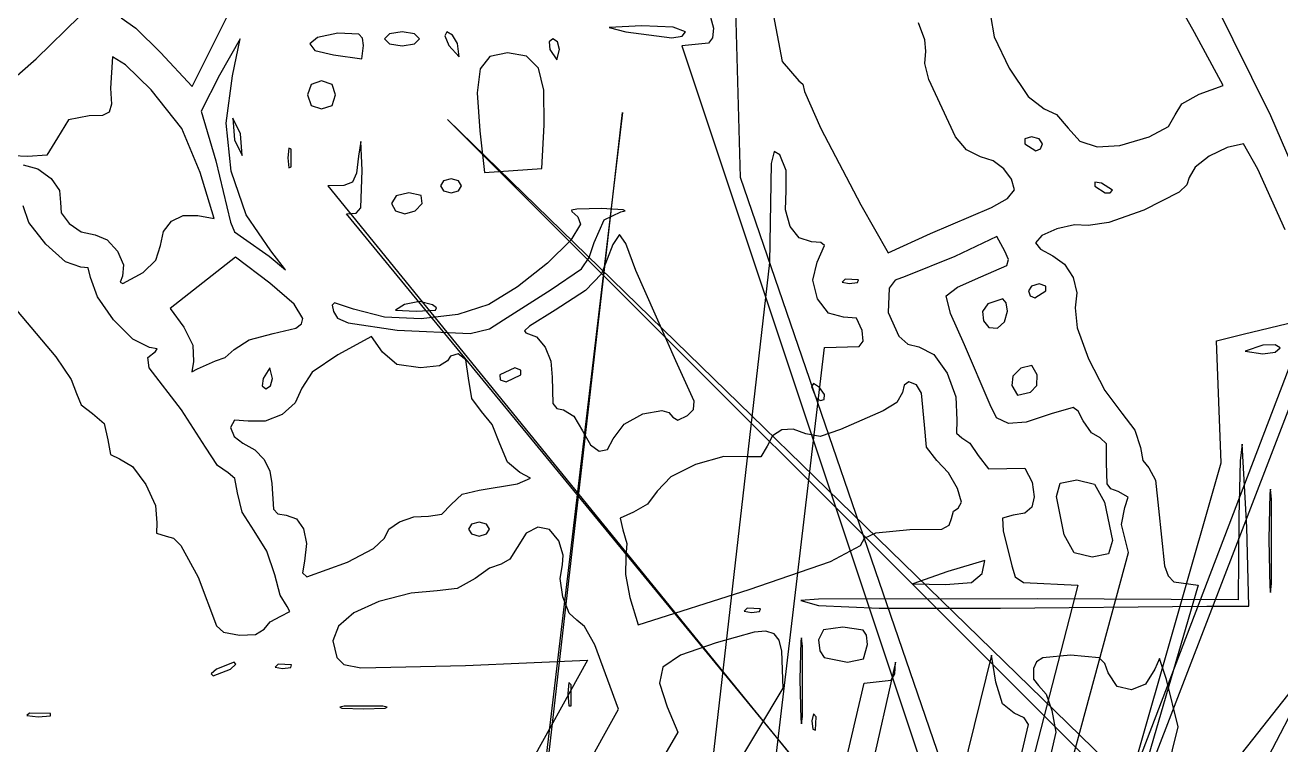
# Model space of a CAD drawing. Extents: x -99 to 383, y -48 to 207.
# Drawn here: x 149.5 to 200.1, y 120.9 to 149.9 of the extents above; entities that cross this region are included whole.
import ezdxf

# ---------------------------------------------------------------- set-up
doc = ezdxf.new("R2010")
doc.units = 0

msp = doc.modelspace()

# ---------------------------------------------------------------- linework, layer by layer
at = {"layer": 'Image'}
for p, q in [((151.07791, 6.034145), (208.38221, 155.000572)), ((207.451301, 154.344711), (150.147, 4.48242)), ((196.660214, 149.573667), (194.163509, 153.999293)), ((178.34495, 143.722412), (178.11635, 152.094092)), ((157.074235, 149.088654), (157.920901, 150.787014)), ((179.626788, 150.530385), (180.028787, 148.396953)), ((197.440066, 150.834651), (199.716569, 146.229841)), ((149.945286, 148.510974), (151.694976, 150.233704)), ((153.364989, 150.157644), (153.965868, 149.749743)), ((177.101254, 150.336227), (177.253033, 149.746041)), ((185.775325, 149.274839), (185.526146, 149.956803)), ((188.424354, 150.260735), (188.568923, 149.397218)), ((153.965868, 149.749743), (154.957569, 148.772664)), ((162.10618, 149.543005), (161.286276, 149.376564)), ((162.957001, 149.510728), (162.10618, 149.543005)), ((163.105454, 149.34671), (162.957001, 149.510728)), ((164.196547, 149.513217), (163.98929, 149.313898)), ((164.694845, 149.59612), (164.196547, 149.513217)), ((165.193143, 149.513217), (164.694845, 149.59612)), ((165.4004, 149.313898), (165.193143, 149.513217)), ((166.496766, 149.596522), (166.41828, 149.434487)), ((166.41828, 149.434487), (166.586851, 149.044913)), ((166.728728, 149.460302), (166.496766, 149.596522)), ((166.92913, 149.132795), (166.728728, 149.460302)), ((174.36091, 149.838292), (173.042659, 149.773275)), ((173.042659, 149.773275), (173.725911, 149.59612)), ((173.725911, 149.59612), (175.573394, 149.364059)), ((175.623284, 149.786713), (174.36091, 149.838292)), ((175.573394, 149.364059), (175.992988, 149.422075)), ((176.1248, 149.59612), (175.623284, 149.786713)), ((175.992988, 149.422075), (176.124801, 149.59612)), ((176.124801, 149.59612), (176.1248, 149.59612)), ((177.253033, 149.746041), (177.219243, 149.356429)), ((197.805184, 147.434017), (196.660214, 149.573667)), ((156.227569, 147.390294), (157.074235, 149.088654)), ((158.166579, 149.314133), (157.333573, 147.857783)), ((157.86463, 147.832463), (158.166579, 149.314133)), ((161.286276, 149.376564), (160.970559, 149.116835)), ((160.970559, 149.116835), (161.177547, 148.853007)), ((163.072145, 148.515076), (163.1427, 149.049116)), ((163.1427, 149.049116), (163.105454, 149.34671)), ((163.1427, 149.049116), (163.1427, 149.049116)), ((163.98929, 149.313898), (164.196547, 149.114579)), ((164.196547, 149.114579), (164.694845, 149.031676)), ((164.694845, 149.031676), (165.193143, 149.114579)), ((165.193143, 149.114579), (165.4004, 149.313898)), ((165.4004, 149.313898), (165.4004, 149.313898)), ((166.586851, 149.044913), (167.005027, 148.595602)), ((166.92913, 149.132794), (166.92913, 149.132795)), ((167.005027, 148.595602), (166.92913, 149.132794)), ((170.77155, 149.3143), (170.626198, 149.189945)), ((170.626198, 149.189945), (170.660637, 148.890967)), ((170.660637, 148.890967), (170.933997, 148.467634)), ((170.964607, 149.189945), (170.77155, 149.3143)), ((170.933997, 148.467634), (171.04491, 148.890967)), ((171.04491, 148.890967), (170.964607, 149.189945)), ((171.04491, 148.890967), (171.04491, 148.890967)), ((177.057093, 149.141652), (175.983033, 149.031393)), ((175.983033, 149.031393), (220.017, 17.0691)), ((177.219243, 149.356429), (177.057093, 149.141652)), ((185.817332, 148.816433), (185.775325, 149.274839)), ((188.568923, 149.397218), (189.177316, 148.132317)), ((148.521334, 147.259996), (149.945286, 148.510974)), ((153.017156, 148.596208), (152.944992, 147.326548)), ((153.53937, 148.268982), (153.017156, 148.596208)), ((154.957569, 148.772664), (156.227569, 147.390294)), ((161.177547, 148.853007), (161.925755, 148.674266)), ((161.925755, 148.674266), (163.072145, 148.515076)), ((168.242268, 148.607736), (167.845231, 148.108718)), ((168.94933, 148.75002), (168.242268, 148.607736)), ((169.720344, 148.612018), (168.94933, 148.75002)), ((170.193781, 148.140424), (169.720344, 148.612018)), ((180.028787, 148.396953), (180.700955, 147.620842)), ((185.781892, 148.326836), (185.817332, 148.816433)), ((154.580356, 147.267678), (153.53937, 148.268982)), ((167.845231, 148.108718), (167.719546, 147.144719)), ((170.413568, 147.248858), (170.193781, 148.140424)), ((185.937157, 147.680496), (185.781892, 148.326836)), ((189.177316, 148.132317), (189.949401, 146.9895)), ((157.333573, 147.857783), (156.595562, 146.401433)), ((157.605678, 145.913455), (157.86463, 147.832463)), ((161.025683, 147.479144), (160.884569, 147.055812)), ((161.449013, 147.620256), (161.025683, 147.479144)), ((161.872343, 147.479144), (161.449013, 147.620256)), ((162.013457, 147.055812), (161.872343, 147.479144)), ((180.700955, 147.620842), (180.857299, 147.494841)), ((180.857299, 147.494841), (180.92233, 147.191901)), ((187.011582, 145.363023), (185.937157, 147.680496)), ((196.842638, 147.085961), (197.805184, 147.434017)), ((152.944992, 147.326548), (152.973568, 146.689983)), ((155.812909, 145.707382), (154.580356, 147.267678)), ((160.884569, 147.055812), (161.025683, 146.632479)), ((161.872343, 146.632479), (162.013457, 147.055812)), ((162.013457, 147.055812), (162.013457, 147.055812)), ((167.719546, 147.144719), (167.82654, 145.60749)), ((170.42363, 145.85094), (170.413568, 147.248858)), ((180.92233, 147.191901), (181.589954, 145.705361)), ((189.949401, 146.9895), (190.585044, 146.492235)), ((196.139584, 146.699782), (196.842638, 147.085961)), ((152.973568, 146.689983), (152.889648, 146.357398)), ((156.595562, 146.401433), (157.188595, 144.400563)), ((161.025683, 146.632479), (161.449013, 146.491368)), ((161.449013, 146.491368), (161.872343, 146.632479)), ((190.585044, 146.492235), (191.085674, 146.264252)), ((195.88012, 146.248425), (196.139584, 146.699782)), ((151.243059, 146.048814), (150.798327, 145.329253)), ((152.078147, 146.209678), (151.243059, 146.048814)), ((152.616689, 146.230171), (152.078147, 146.209678)), ((152.889648, 146.357398), (152.616689, 146.230171)), ((173.58533, 146.351133), (157.119, 7.47989)), ((157.119, 2.68212), (173.58533, 146.351133)), ((157.799782, 143.985008), (157.605678, 145.913455)), ((158.18473, 145.48431), (157.87502, 146.115358)), ((157.87502, 146.115358), (157.94281, 145.242406)), ((166.53033, 146.068913), (308.474, 7.96748)), ((308.474, 4.29859), (166.53033, 146.068913)), ((191.085674, 146.264252), (191.55411, 145.716124)), ((195.600108, 145.784001), (195.88012, 146.248425)), ((199.716569, 146.229841), (201.700016, 141.6271)), ((156.555626, 143.929608), (155.812909, 145.707382)), ((158.25252, 144.611358), (158.18473, 145.48431)), ((158.18473, 145.48431), (158.18473, 145.48431)), ((167.82654, 145.60749), (168.01704, 143.92351)), ((170.33978, 144.093354), (170.42363, 145.85094)), ((181.589954, 145.705361), (183.199774, 142.625471)), ((187.459355, 144.838135), (187.011582, 145.363023)), ((190.077916, 145.363332), (189.818406, 145.280429)), ((190.388649, 145.280429), (190.077916, 145.363332)), ((191.55411, 145.716124), (192.035793, 145.191949)), ((193.646594, 145.01846), (194.82179, 145.364185)), ((194.82179, 145.36417), (195.600108, 145.784001)), ((194.82179, 145.364185), (194.82179, 145.36417)), ((150.798327, 145.329253), (150.375491, 144.62199)), ((157.94281, 145.242406), (158.25252, 144.611358)), ((160.125095, 144.911361), (160.083277, 144.51669)), ((160.22563, 144.869468), (160.125095, 144.911361)), ((160.22563, 144.869467), (160.22563, 144.869468)), ((160.22563, 144.163912), (160.22563, 144.869467)), ((163.032461, 145.182014), (162.936403, 144.586944)), ((163.093742, 144.0225), (163.032461, 145.182014)), ((189.818406, 145.280429), (189.812345, 145.08111)), ((189.812345, 145.08111), (190.252329, 144.798888)), ((190.252329, 144.798888), (190.439894, 144.881791)), ((190.5179, 145.08111), (190.388649, 145.280429)), ((190.439894, 144.881791), (190.5179, 145.08111)), ((190.5179, 145.08111), (190.5179, 145.08111)), ((192.035793, 145.191949), (192.725608, 144.960221)), ((192.725608, 144.960221), (193.646594, 145.01846)), ((197.965233, 144.936147), (197.251852, 144.581403)), ((198.623824, 145.079812), (197.965233, 144.936147)), ((199.212286, 144.063848), (198.623824, 145.079812)), ((149.607577, 144.57482), (149.001311, 144.59526)), ((150.375491, 144.62199), (149.607577, 144.57482)), ((157.188595, 144.400563), (157.780725, 141.924823)), ((160.083277, 144.51669), (160.125095, 144.12202)), ((162.936403, 144.586944), (162.855716, 143.896176)), ((179.704594, 144.780698), (179.579605, 144.286635)), ((179.924893, 144.640333), (179.704594, 144.780698)), ((180.188439, 144.003128), (179.924893, 144.640333)), ((188.028262, 144.566948), (187.459355, 144.838135)), ((188.52872, 144.399009), (188.028262, 144.566948)), ((188.964488, 144.078122), (188.52872, 144.399009)), ((197.251852, 144.581403), (196.679917, 144.137516)), ((149.410953, 144.234124), (150.010958, 144.077969)), ((150.010958, 144.077969), (150.543871, 143.691445)), ((157.120437, 142.072858), (156.555626, 143.929608)), ((158.410103, 142.216401), (157.799782, 143.985008)), ((160.125095, 144.12202), (160.22563, 144.163912)), ((162.855716, 143.896176), (162.698786, 143.539797)), ((163.04024, 142.506537), (163.093742, 144.0225)), ((168.01704, 143.92351), (169.17841, 144.008431)), ((169.17841, 144.008431), (170.33978, 144.093354)), ((179.579605, 144.286635), (179.510986, 140.298383)), ((180.181263, 143.205003), (180.188439, 144.003128)), ((189.272326, 143.666575), (188.964488, 144.078122)), ((196.679917, 144.137516), (196.445664, 143.726422)), ((200.317154, 141.622592), (199.212286, 144.063848)), ((150.543871, 143.691445), (150.887353, 143.197463)), ((162.351505, 143.407131), (161.699763, 143.387504)), ((161.699763, 143.387504), (273.915, 5.55531)), ((162.698786, 143.539797), (162.351505, 143.407131)), ((166.371888, 143.587109), (166.247534, 143.38779)), ((166.247534, 143.38779), (166.371888, 143.188471)), ((166.670867, 143.670012), (166.371888, 143.587109)), ((166.969846, 143.587109), (166.670867, 143.670012)), ((167.0942, 143.38779), (166.969846, 143.587109)), ((166.969846, 143.188471), (167.0942, 143.38779)), ((167.0942, 143.38779), (167.0942, 143.38779)), ((223.64895, 11.760126), (178.34495, 143.722412)), ((189.388992, 143.226658), (189.272326, 143.666575)), ((192.638759, 143.536151), (192.637249, 143.384559)), ((192.637249, 143.384559), (193.05117, 143.114243)), ((192.90282, 143.495475), (192.638759, 143.536151)), ((193.3408, 143.216484), (192.90282, 143.495475)), ((196.347689, 143.435517), (196.031687, 143.135173)), ((196.445664, 143.726422), (196.347689, 143.435517)), ((150.887353, 143.197463), (150.919063, 142.718934)), ((164.4585, 142.991835), (164.271824, 142.681929)), ((164.968517, 143.105262), (164.4585, 142.991835)), ((165.46841, 143.008286), (164.968517, 143.105262)), ((165.502763, 142.681929), (165.46841, 143.008286)), ((166.371888, 143.188471), (166.670867, 143.105568)), ((166.670867, 143.105568), (166.969846, 143.188471)), ((180.156691, 142.418599), (180.181263, 143.205003)), ((188.47177, 142.525046), (189.119558, 142.88231)), ((189.119558, 142.88231), (189.388992, 143.226658)), ((193.05117, 143.114243), (193.254175, 143.108605)), ((193.254175, 143.108605), (193.3408, 143.216485)), ((193.3408, 143.216485), (193.3408, 143.216484)), ((196.031687, 143.135173), (194.613144, 142.411082)), ((149.647975, 141.913778), (149.421837, 142.59026)), ((150.919063, 142.718934), (150.950144, 142.298336)), ((162.842306, 142.296461), (163.04024, 142.506537)), ((164.271824, 142.681929), (164.428764, 142.38295)), ((164.428764, 142.38295), (164.80607, 142.258596)), ((164.80607, 142.258596), (165.231104, 142.38295)), ((165.231104, 142.38295), (165.502763, 142.681929)), ((165.502763, 142.681929), (165.502763, 142.681929)), ((171.745629, 142.448609), (171.524317, 142.407644)), ((171.524317, 142.407644), (171.538816, 142.353951)), ((171.538816, 142.353951), (171.787965, 142.146531)), ((172.738256, 142.476294), (171.745629, 142.448609)), ((173.608283, 142.427798), (172.738256, 142.476294)), ((172.842664, 142.025065), (173.52035, 142.339295)), ((173.52035, 142.339295), (173.696891, 142.3863)), ((173.696891, 142.3863), (173.608283, 142.427798)), ((180.347597, 141.756372), (180.156691, 142.418599)), ((183.199774, 142.625471), (184.296034, 140.691141)), ((186.00233, 141.468826), (188.47177, 142.525046)), ((194.613144, 142.411082), (193.196357, 141.908073)), ((150.325842, 141.04303), (149.647975, 141.913778)), ((150.950144, 142.298336), (151.266474, 141.873086)), ((151.266474, 141.873086), (151.759836, 141.544003)), ((155.075936, 141.548274), (155.397706, 141.963414)), ((155.397706, 141.963414), (155.875362, 142.193199)), ((155.875362, 142.193199), (156.460941, 142.198929)), ((156.460941, 142.198929), (157.120437, 142.072858)), ((157.780725, 141.924823), (157.935139, 141.54029)), ((159.3998, 140.776913), (158.410103, 142.216401)), ((162.461, 142.25861), (162.842306, 142.296461)), ((275.804872, 4.426422), (162.461, 142.25861)), ((171.891594, 141.847732), (171.508725, 141.206409)), ((171.787965, 142.146531), (171.891594, 141.847732)), ((172.44918, 141.104335), (172.842664, 142.025065)), ((191.816097, 141.81691), (191.108983, 141.653029)), ((192.363324, 141.792389), (191.816097, 141.81691)), ((193.196357, 141.908073), (192.363324, 141.792389)), ((151.759836, 141.544003), (152.322013, 141.411904)), ((152.322013, 141.411904), (152.799537, 141.220147)), ((154.958021, 140.986479), (155.075936, 141.548274)), ((157.935139, 141.54029), (158.307041, 141.282618)), ((173.467104, 141.423789), (173.191795, 141.021273)), ((173.725331, 141.069843), (173.467104, 141.423789)), ((180.713584, 141.299503), (180.347597, 141.756372)), ((181.214253, 141.129173), (180.713584, 141.299503)), ((184.296034, 140.691141), (186.002324, 141.468869)), ((186.002324, 141.468869), (186.00233, 141.468826)), ((188.684558, 141.346252), (186.991228, 140.54902)), ((189.008408, 140.755392), (188.684558, 141.346252)), ((190.497404, 141.384502), (190.236784, 141.095083)), ((191.108983, 141.653029), (190.497404, 141.384502)), ((151.130253, 140.326285), (150.325842, 141.04303)), ((152.799537, 141.220147), (153.219244, 140.761683)), ((154.76024, 140.3999), (154.958021, 140.986479)), ((158.307041, 141.282618), (159.338561, 140.558044)), ((171.508725, 141.206409), (170.562806, 140.275344)), ((172.240443, 140.504905), (172.44918, 141.104335)), ((173.191795, 141.021273), (172.740117, 139.847791)), ((174.125767, 139.973933), (173.725331, 141.069843)), ((181.584149, 141.102132), (181.214253, 141.129173)), ((181.438873, 140.311071), (181.736063, 140.98889)), ((181.736063, 140.98889), (181.584149, 141.102132)), ((190.236784, 141.095083), (190.441723, 140.832411)), ((190.441723, 140.832411), (190.934465, 140.568231)), ((151.736027, 140.11181), (151.130253, 140.326285)), ((153.219244, 140.761683), (153.465438, 140.211724)), ((154.2624, 139.892149), (154.76024, 140.3999)), ((157.982627, 140.510858), (156.660357, 139.479458)), ((159.362917, 139.467618), (157.982627, 140.510858)), ((159.338561, 140.558044), (159.993034, 140.000805)), ((159.399803, 140.776916), (159.3998, 140.776913)), ((159.993034, 140.000805), (159.399803, 140.776916)), ((179.510986, 140.298383), (163.976, 4.22247)), ((171.93671, 140.051221), (172.240443, 140.504905)), ((181.265362, 139.590412), (181.438873, 140.311071)), ((186.991228, 140.54902), (184.979658, 139.735188)), ((189.14928, 140.422159), (189.008408, 140.755392)), ((189.080456, 140.187038), (189.14928, 140.422159)), ((190.934465, 140.568231), (191.414082, 140.229893)), ((152.035122, 140.082197), (151.736027, 140.11181)), ((152.136077, 139.69319), (152.035122, 140.082197)), ((153.465438, 140.211724), (153.422423, 139.745484)), ((153.437589, 139.456204), (154.2624, 139.892143)), ((154.2624, 139.892143), (154.2624, 139.892149)), ((170.562806, 140.275344), (169.357872, 139.321037)), ((170.70889, 139.217505), (171.93671, 140.051221)), ((172.740117, 139.847791), (172.099494, 139.177149)), ((175.736827, 136.331603), (174.125767, 139.973933)), ((188.040217, 139.718102), (189.080456, 140.187038)), ((191.414082, 140.229893), (191.757118, 139.693963)), ((152.40813, 138.914817), (152.136077, 139.69319)), ((153.422423, 139.745484), (153.326018, 139.509705)), ((153.326018, 139.509705), (153.437589, 139.456204)), ((156.660357, 139.479458), (155.338087, 138.448058)), ((160.348769, 138.625988), (159.362917, 139.467618)), ((169.357872, 139.321037), (168.197954, 138.609992)), ((181.455092, 138.830911), (181.265362, 139.590412)), ((182.562865, 139.629135), (182.440406, 139.515176)), ((182.440406, 139.515176), (182.733384, 139.458628)), ((183.1038, 139.606868), (182.562865, 139.629135)), ((182.733384, 139.458628), (183.065319, 139.492982)), ((183.065319, 139.492982), (183.1038, 139.606857)), ((183.1038, 139.606857), (183.1038, 139.606868)), ((184.583694, 139.594051), (184.346297, 139.263473)), ((184.979658, 139.735188), (184.583694, 139.594051)), ((186.641357, 138.951181), (187.096345, 139.308667)), ((187.096345, 139.308667), (188.040217, 139.718102)), ((190.082986, 139.352881), (189.953735, 139.153562)), ((190.393719, 139.435784), (190.082986, 139.352881)), ((190.653282, 139.352881), (190.393719, 139.435784)), ((190.65929, 139.153562), (190.653282, 139.352881)), ((191.757118, 139.693963), (191.915036, 139.072574)), ((148.575925, 139.070528), (150.733137, 136.504555)), ((153.059517, 137.989976), (152.40813, 138.914817)), ((168.78682, 137.995425), (170.70889, 139.217505)), ((172.099494, 139.177149), (170.865997, 138.373651)), ((181.900533, 138.25812), (181.455092, 138.830911)), ((184.346297, 139.263473), (184.296433, 138.290753)), ((186.814733, 138.24212), (186.641357, 138.951181)), ((188.92777, 138.837498), (188.321042, 138.633413)), ((189.064166, 138.678056), (188.92777, 138.837498)), ((189.953735, 139.153562), (190.031741, 138.954243)), ((190.031741, 138.954243), (190.219306, 138.87134)), ((190.219306, 138.87134), (190.65929, 139.153562)), ((190.65929, 139.153562), (190.65929, 139.153562)), ((191.915036, 139.072574), (191.839297, 138.477861)), ((155.338087, 138.448058), (155.891609, 137.69209)), ((160.698459, 138.040354), (160.348769, 138.625988)), ((161.965938, 138.676871), (161.88379, 138.578598)), ((161.88379, 138.578598), (161.928875, 138.319676)), ((161.928875, 138.319676), (162.09904, 138.063645)), ((162.744214, 138.420076), (161.965938, 138.676871)), ((163.993655, 138.102164), (162.744214, 138.420076)), ((164.7904, 138.607116), (164.438226, 138.386563)), ((164.438226, 138.386563), (165.259425, 138.333369)), ((165.399962, 138.72969), (164.7904, 138.607116)), ((165.259425, 138.333369), (166.046268, 138.384657)), ((165.91929, 138.597803), (165.399962, 138.72969)), ((166.088109, 138.467434), (165.919288, 138.597808)), ((165.919288, 138.597808), (165.91929, 138.597803)), ((166.046268, 138.384657), (166.088109, 138.467434)), ((168.197954, 138.609992), (166.940796, 138.204793)), ((170.865997, 138.373651), (169.83884, 137.737151)), ((182.494153, 138.097591), (181.900533, 138.25812)), ((184.296433, 138.290753), (184.728523, 137.330543)), ((188.321042, 138.633413), (188.107625, 138.324325)), ((188.107625, 138.324325), (188.141344, 137.95393)), ((188.989224, 137.915314), (189.10672, 138.337715)), ((189.10672, 138.337715), (189.064166, 138.678056)), ((189.10672, 138.337715), (189.10672, 138.337715)), ((191.839297, 138.477861), (191.916629, 137.670199)), ((153.843079, 137.211967), (153.059517, 137.989976)), ((160.415458, 137.660427), (160.635828, 137.82782)), ((160.635828, 137.82782), (160.698459, 138.040354)), ((162.09904, 138.063645), (162.519393, 137.872803)), ((162.519393, 137.872803), (164.505535, 137.572129)), ((165.465939, 138.03296), (163.993655, 138.102164)), ((166.940796, 138.204793), (165.465939, 138.03296)), ((168.227869, 137.620993), (168.786815, 137.995425)), ((168.786815, 137.995425), (168.78682, 137.995425)), ((183.023412, 138.054347), (182.494153, 138.097591)), ((183.25731, 137.55757), (183.023412, 138.054347)), ((187.381597, 136.987411), (186.814733, 138.24212)), ((188.141344, 137.95393), (188.36134, 137.677418)), ((188.706755, 137.649979), (188.989224, 137.915314)), ((198.613104, 137.418029), (200.740494, 137.928123)), ((155.891609, 137.69209), (156.25437, 136.970903)), ((158.526619, 137.181129), (159.503238, 137.435918)), ((159.503238, 137.435918), (160.415458, 137.660427)), ((163.467775, 137.319442), (162.105685, 136.584654)), ((163.904006, 136.684443), (163.467775, 137.319442)), ((164.505535, 137.572129), (167.446189, 137.437317)), ((167.446189, 137.437317), (168.227869, 137.620993)), ((169.83884, 137.737151), (169.637008, 137.541806)), ((169.637008, 137.541806), (169.694267, 137.46802)), ((169.694267, 137.46802), (170.113666, 137.305684)), ((170.113666, 137.305684), (170.46522, 136.892995)), ((183.293697, 137.135941), (183.25731, 137.55757)), ((184.728523, 137.330543), (185.09357, 137.015603)), ((188.36134, 137.677418), (188.706755, 137.649979)), ((191.916629, 137.670199), (192.375823, 136.422527)), ((197.534984, 137.146165), (198.613104, 137.418029)), ((154.511657, 136.87409), (153.843079, 137.211967)), ((154.823128, 136.816539), (154.511657, 136.87409)), ((154.746635, 136.709461), (154.823128, 136.816539)), ((156.25437, 136.970903), (156.28164, 136.31088)), ((157.558055, 136.469317), (157.919888, 136.800918)), ((157.919888, 136.800918), (158.526619, 137.181129)), ((166.199969, 5.690924), (181.73495, 136.877062)), ((170.46522, 136.892995), (170.695098, 136.321114)), ((181.73495, 136.877062), (183.124645, 136.914408)), ((183.124645, 136.914408), (183.293697, 137.135941)), ((185.09357, 137.015603), (185.541026, 136.896358)), ((185.541026, 136.896358), (186.146418, 136.594202)), ((188.416677, 134.568021), (187.381597, 136.987411)), ((197.73618, 132.223485), (197.534984, 137.146165)), ((199.407495, 136.964922), (198.70194, 136.721836)), ((199.905793, 136.988772), (199.407495, 136.964922)), ((200.11305, 136.856712), (199.905793, 136.988772)), ((199.905793, 136.685033), (200.11305, 136.856712)), ((200.11305, 136.856712), (200.11305, 136.856712)), ((150.733137, 136.504555), (151.350808, 135.581357)), ((154.444259, 136.466925), (154.746635, 136.709461)), ((154.493059, 136.05489), (154.444259, 136.466925)), ((156.28164, 136.31088), (156.22443, 135.892825)), ((156.441011, 136.008516), (157.170244, 136.331392)), ((157.170244, 136.331392), (157.17025, 136.331394)), ((157.17025, 136.331394), (157.558055, 136.469317)), ((162.105685, 136.584654), (161.070792, 135.88129)), ((164.484976, 136.189056), (163.904006, 136.684443)), ((166.529186, 136.331665), (166.207689, 136.132346)), ((166.65354, 136.530984), (166.529186, 136.331665)), ((166.952519, 136.613887), (166.65354, 136.530984)), ((167.274559, 136.381369), (166.952519, 136.613887)), ((167.375852, 135.642112), (167.274559, 136.381369)), ((170.695098, 136.321114), (170.749467, 135.6812)), ((176.481357, 134.717038), (175.736827, 136.331603)), ((186.146418, 136.594202), (186.683765, 135.844957)), ((192.375823, 136.422527), (193.036979, 135.140967)), ((198.70194, 136.721836), (199.407495, 136.613626)), ((199.407495, 136.613626), (199.905793, 136.685033)), ((155.804965, 134.366301), (154.493059, 136.05489)), ((156.22443, 135.892825), (156.441011, 136.008516)), ((159.362737, 136.049174), (159.089377, 135.625841)), ((159.47365, 135.625841), (159.362737, 136.049174)), ((161.070792, 135.88129), (160.652525, 135.237144)), ((165.434726, 136.049443), (164.484976, 136.189056)), ((166.207689, 136.132346), (165.434726, 136.049443)), ((169.24323, 136.049174), (168.645484, 135.766952)), ((168.645484, 135.766952), (168.646659, 135.567633)), ((168.894404, 135.48473), (169.49215, 135.766952)), ((169.490975, 135.966271), (169.24323, 136.049174)), ((169.49215, 135.766952), (169.490975, 135.966271)), ((169.49215, 135.766952), (169.49215, 135.766952)), ((186.683765, 135.844957), (187.031045, 134.884457)), ((189.650679, 136.038127), (189.321672, 135.718875)), ((190.09611, 136.151865), (189.650679, 136.038127)), ((190.31455, 135.778438), (190.09611, 136.151865)), ((190.300686, 135.344836), (190.31455, 135.778438)), ((151.350808, 135.581357), (151.571625, 135.019138)), ((159.089377, 135.625841), (159.054939, 135.326862)), ((159.054939, 135.326862), (159.20029, 135.202508)), ((159.20029, 135.202508), (159.393348, 135.326862)), ((159.393348, 135.326862), (159.47365, 135.625841)), ((159.47365, 135.625841), (159.47365, 135.625841)), ((160.652525, 135.237144), (160.385801, 134.642892)), ((167.51141, 134.82558), (167.375852, 135.642112)), ((168.646659, 135.567633), (168.894404, 135.48473)), ((170.749467, 135.6812), (170.774899, 134.615078)), ((181.294958, 135.427572), (181.203917, 135.306481)), ((181.203917, 135.306481), (181.394339, 134.83353)), ((181.53787, 135.264148), (181.294958, 135.427572)), ((181.537871, 135.264147), (181.53787, 135.264148)), ((181.730893, 134.985452), (181.537871, 135.264147)), ((184.952131, 135.359105), (184.874125, 135.055853)), ((185.139696, 135.485237), (184.952131, 135.359105)), ((185.438825, 135.368505), (185.139696, 135.485237)), ((185.646567, 135.03002), (185.438825, 135.368505)), ((189.321672, 135.718875), (189.288701, 135.339317)), ((189.288701, 135.339317), (189.520987, 134.949977)), ((190.0404, 135.079625), (190.300686, 135.344836)), ((151.571625, 135.019138), (151.758156, 134.56376)), ((167.902365, 134.301542), (167.51141, 134.82558)), ((176.45263, 134.379702), (176.481357, 134.717038)), ((181.394339, 134.83353), (181.564986, 134.733515)), ((181.564986, 134.733515), (181.726028, 134.78437)), ((181.726028, 134.78437), (181.730893, 134.985452)), ((184.874125, 135.055853), (184.646142, 134.663444)), ((185.762532, 133.758067), (185.646567, 135.03002)), ((187.031045, 134.884457), (187.066236, 133.948538)), ((189.520987, 134.949977), (190.040399, 135.079625)), ((190.040399, 135.079625), (190.0404, 135.079625)), ((193.036979, 135.140967), (193.720197, 134.231641)), ((151.758156, 134.56376), (152.206625, 134.211639)), ((152.206625, 134.211639), (152.687316, 133.814237)), ((156.766636, 132.856491), (155.804965, 134.366301)), ((160.385801, 134.642892), (159.854772, 134.173136)), ((168.334623, 133.76609), (167.902365, 134.301542)), ((170.774899, 134.615078), (170.931851, 134.411781)), ((170.931851, 134.411781), (171.210392, 134.35606)), ((171.210392, 134.35606), (171.620549, 134.107352)), ((174.408773, 134.199318), (175.171118, 134.333269)), ((175.171118, 134.333269), (175.451468, 134.256416)), ((175.451468, 134.256416), (175.61059, 134.064058)), ((176.203538, 134.134614), (176.45263, 134.379702)), ((184.098014, 134.322956), (182.384534, 133.568153)), ((184.646142, 134.663444), (184.098014, 134.322956)), ((188.675999, 134.039333), (188.416677, 134.568021)), ((191.759322, 134.461306), (190.868367, 134.202524)), ((191.968759, 134.302673), (191.759322, 134.461306)), ((192.166787, 133.920302), (191.968759, 134.302673)), ((193.720197, 134.231641), (194.252986, 133.53649)), ((206.60467, 133.791409), (139, 3.87526)), ((152.687316, 133.814237), (152.830505, 133.156939)), ((157.936315, 133.949007), (157.7803, 133.647075)), ((158.487915, 133.907044), (157.936315, 133.949007)), ((159.181467, 133.902859), (158.487915, 133.907044)), ((159.854772, 134.173136), (159.181467, 133.902859)), ((168.634505, 132.996612), (168.334623, 133.76609)), ((171.620549, 134.107352), (171.97781, 133.509394)), ((173.21176, 133.192757), (173.647628, 133.779911)), ((173.647628, 133.779911), (174.408773, 134.199318)), ((175.61059, 134.064058), (175.811497, 133.942295)), ((175.811497, 133.942295), (176.203538, 134.134614)), ((185.839875, 132.855673), (185.762532, 133.758067)), ((187.066236, 133.948538), (187.055332, 133.419448)), ((189.148343, 133.805573), (188.675999, 134.039333)), ((189.867777, 133.861663), (189.148343, 133.805573)), ((190.868367, 134.202524), (189.867777, 133.861663)), ((192.499216, 133.430988), (192.166787, 133.920302)), ((157.7803, 133.647075), (157.92538, 133.283605)), ((157.92538, 133.283605), (158.274189, 133.024188)), ((171.97781, 133.509394), (172.292412, 132.945715)), ((172.980651, 132.769117), (173.21177, 133.192769)), ((173.21177, 133.192769), (173.21176, 133.192757)), ((179.639459, 133.316037), (179.416434, 132.892846)), ((180.007274, 133.552388), (179.639459, 133.316037)), ((180.468917, 133.585352), (180.007274, 133.552388)), ((180.973424, 133.398385), (180.468917, 133.585352)), ((181.555418, 133.287978), (180.973424, 133.398385)), ((182.384534, 133.568153), (181.555418, 133.287978)), ((187.055332, 133.419448), (187.267291, 133.227469)), ((187.267291, 133.227469), (187.600345, 133.021786)), ((192.855183, 133.227467), (192.499216, 133.430988)), ((193.111525, 132.988775), (192.855183, 133.227467)), ((194.252986, 133.53649), (194.470117, 132.841121)), ((152.830505, 133.156939), (152.934899, 132.564504)), ((157.258129, 132.121906), (156.766636, 132.856491)), ((158.274189, 133.024188), (158.754068, 132.752718)), ((158.754068, 132.752718), (159.130163, 132.359754)), ((168.946639, 132.251149), (168.634505, 132.996612)), ((172.292412, 132.945715), (172.650446, 132.692861)), ((172.650446, 132.692861), (172.980651, 132.769117)), ((179.416434, 132.892846), (179.159718, 132.467488)), ((186.261896, 132.316027), (185.839875, 132.855673)), ((187.600345, 133.021786), (187.925207, 132.527271)), ((193.110481, 132.221887), (193.111525, 132.988775)), ((194.470117, 132.841121), (194.571294, 132.31619)), ((198.571653, 132.978208), (198.489601, 132.30731)), ((198.762484, 129.629136), (198.571653, 132.978208)), ((152.934899, 132.564504), (153.29651, 132.380829)), ((153.29651, 132.380829), (153.827578, 132.076341)), ((159.130163, 132.359754), (159.3697, 131.891154)), ((160.501, 2.56314), (197.73618, 132.223485)), ((169.443918, 131.837122), (168.946639, 132.251149)), ((177.670254, 132.474582), (176.53385, 132.162611)), ((178.627285, 132.472493), (177.670254, 132.474582)), ((179.159718, 132.467488), (178.627285, 132.472493)), ((186.72729, 131.828911), (186.261896, 132.316027)), ((187.925207, 132.527271), (188.341294, 131.988376)), ((193.125826, 131.378319), (193.110481, 132.221887)), ((194.571294, 132.31619), (194.814541, 132.030797)), ((198.489601, 132.30731), (198.44394, 130.037554)), ((153.827578, 132.076341), (154.368999, 131.354574)), ((157.683857, 131.816371), (157.258129, 132.121906)), ((157.958992, 131.595827), (157.683857, 131.816371)), ((159.3697, 131.891154), (159.439909, 131.392778)), ((169.876561, 131.6115), (169.443918, 131.837122)), ((176.53385, 132.162611), (175.533406, 131.657201)), ((187.096286, 131.193031), (186.72729, 131.828911)), ((188.341294, 131.988376), (189.085847, 131.995395)), ((189.085847, 131.995395), (189.812357, 132.008523)), ((189.812357, 132.008523), (190.108677, 131.441633)), ((194.814541, 132.030797), (195.075399, 131.528037)), ((154.368999, 131.354574), (154.751845, 130.503071)), ((158.06274, 131.010915), (157.958992, 131.595827)), ((159.439909, 131.392778), (159.505233, 130.355838)), ((167.810647, 131.121517), (169.346777, 131.373124)), ((169.346777, 131.373124), (169.876561, 131.6115)), ((175.533406, 131.657201), (174.984255, 131.078973)), ((187.263838, 130.640954), (187.096286, 131.193031)), ((190.108677, 131.441633), (190.189559, 130.855748)), ((191.083447, 130.870695), (191.241107, 131.406431)), ((191.241107, 131.406431), (191.902512, 131.534137)), ((191.902512, 131.534137), (192.621981, 131.36033)), ((192.621981, 131.36033), (193.031402, 130.645358)), ((193.285661, 131.181187), (193.125826, 131.378319)), ((193.574877, 131.064167), (193.285661, 131.181187)), ((195.075399, 131.528037), (195.198165, 130.384507)), ((199.720696, 131.168918), (199.688525, 131.005692)), ((199.75979, 130.746968), (199.720696, 131.168918)), ((158.254153, 130.231232), (158.06274, 131.010915)), ((166.681757, 130.546109), (167.114513, 130.968408)), ((167.114513, 130.968408), (167.810647, 131.121517)), ((174.984255, 131.078973), (174.599068, 130.561951)), ((190.189559, 130.855748), (190.090847, 130.444682)), ((191.39327, 129.318475), (191.083447, 130.870695)), ((193.983729, 130.845806), (193.574877, 131.064167)), ((193.848915, 130.419264), (193.983729, 130.845806)), ((199.688525, 131.005692), (199.658303, 129.135248)), ((199.758774, 130.746958), (199.75979, 130.746968)), ((199.758774, 127.360298), (199.758774, 130.746958)), ((154.751845, 130.503071), (154.80719, 129.809379)), ((158.726385, 129.489365), (158.254153, 130.231232)), ((159.505233, 130.355838), (159.691643, 130.170488)), ((159.691643, 130.170488), (160.019057, 130.122778)), ((166.302856, 130.15189), (166.681757, 130.546109)), ((174.024249, 130.242845), (173.498021, 129.997285)), ((174.599068, 130.561951), (174.024249, 130.242845)), ((186.84968, 129.981914), (186.930533, 130.280893)), ((186.930533, 130.280893), (187.124903, 130.405247)), ((187.124903, 130.405247), (187.263838, 130.640954)), ((189.809013, 130.202439), (189.340525, 130.123023)), ((190.090847, 130.444682), (189.809013, 130.202439)), ((193.031402, 130.645358), (193.341225, 129.093138)), ((193.707151, 129.746255), (193.848915, 130.419264)), ((195.198165, 130.384507), (195.448778, 128.076917)), ((154.80719, 129.809379), (154.795675, 129.394046)), ((160.019057, 130.122778), (160.439307, 129.97057)), ((160.439307, 129.97057), (160.722926, 129.562322)), ((164.160822, 129.547884), (164.598452, 129.851036)), ((164.598452, 129.851036), (165.174857, 130.045062)), ((165.174857, 130.045062), (165.76764, 130.069941)), ((165.76764, 130.069941), (166.302856, 130.15189)), ((167.500548, 129.757323), (167.376194, 129.558004)), ((167.799527, 129.840226), (167.500548, 129.757323)), ((168.098506, 129.757323), (167.799527, 129.840226)), ((168.22286, 129.558004), (168.098506, 129.757323)), ((173.498021, 129.997285), (173.60656, 129.518748)), ((186.466138, 129.553706), (186.758089, 129.713408)), ((186.758089, 129.713408), (186.84968, 129.981914)), ((189.340525, 130.123023), (188.91063, 129.997285)), ((188.91063, 129.997285), (188.940645, 129.488023)), ((193.98853, 128.613654), (193.707151, 129.746255)), ((198.44394, 130.037554), (198.421645, 126.706534)), ((154.795675, 129.394046), (155.18294, 129.276383)), ((155.18294, 129.276383), (155.474487, 129.185103)), ((155.474487, 129.185103), (155.773708, 128.894798)), ((159.24592, 128.670438), (158.726385, 129.489365)), ((160.722926, 129.562322), (160.840778, 128.970599)), ((163.547126, 128.766459), (163.98436, 129.195626)), ((163.98436, 129.195626), (164.160822, 129.547884)), ((167.376194, 129.558004), (167.500548, 129.358684)), ((167.500548, 129.358684), (167.799527, 129.275782)), ((167.799527, 129.275782), (168.098506, 129.358684)), ((168.098506, 129.358684), (168.22286, 129.558004)), ((168.22286, 129.558004), (168.22286, 129.558004)), ((169.7014, 129.3892), (169.33668, 128.814446)), ((170.170512, 129.635637), (169.7014, 129.3892)), ((170.643176, 129.537844), (170.170512, 129.635637)), ((171.01855, 129.079904), (170.643176, 129.537844)), ((173.60656, 129.518748), (173.762438, 128.974169)), ((183.18079, 128.899968), (183.34984, 129.186943)), ((183.34984, 129.186943), (183.798031, 129.4068)), ((183.798031, 129.4068), (185.17808, 129.533026)), ((185.17808, 129.533026), (186.466138, 129.553706)), ((188.940645, 129.488023), (189.29108, 128.076913)), ((191.802691, 128.603503), (191.39327, 129.318475)), ((191.39327, 129.318475), (191.39327, 129.318475)), ((198.84526, 126.454136), (198.762484, 129.629136)), ((155.773708, 128.894798), (156.47196, 127.618313)), ((159.56306, 127.707105), (159.24592, 128.670438)), ((160.840778, 128.970599), (160.763728, 128.267968)), ((162.50269, 128.216076), (163.547126, 128.766459)), ((169.33668, 128.814446), (169.043868, 128.343393)), ((171.19067, 128.508748), (171.01855, 129.079904)), ((173.762438, 128.974169), (173.726928, 128.431498)), ((181.971071, 128.250057), (183.180792, 128.899968)), ((183.180792, 128.899968), (183.18079, 128.899968)), ((193.341225, 129.093138), (193.183565, 128.557403)), ((199.658303, 129.135248), (199.687605, 127.216856)), ((160.297, 4.11708), (193.98853, 128.613654)), ((160.763728, 128.267968), (160.686978, 127.792372)), ((160.862704, 127.627834), (162.502698, 128.216079)), ((162.502698, 128.216079), (162.50269, 128.216076)), ((168.69598, 128.147468), (168.226253, 127.977212)), ((169.043868, 128.343393), (168.69598, 128.147468)), ((171.161411, 128.108008), (171.19067, 128.508748)), ((173.726928, 128.431498), (173.702117, 127.726857)), ((178.696712, 127.114958), (181.971071, 128.250057)), ((188.197303, 128.290887), (186.709003, 127.849032)), ((188.09655, 127.764535), (188.197303, 128.290887)), ((192.52216, 128.429696), (191.802691, 128.603503)), ((193.183565, 128.557403), (192.52216, 128.429696)), ((159.782043, 126.894299), (159.56306, 127.707105)), ((160.686978, 127.792372), (160.862704, 127.627834)), ((168.226253, 127.977212), (167.64055, 127.567874)), ((171.070085, 127.561528), (171.161411, 128.108008)), ((173.702117, 127.726857), (173.883872, 126.792878)), ((186.709003, 127.849032), (185.297893, 127.344555)), ((187.666443, 127.408949), (188.096553, 127.764538)), ((188.096553, 127.764538), (188.09655, 127.764535)), ((189.29108, 128.076913), (189.428332, 127.628635)), ((189.428332, 127.628635), (189.751497, 127.398181)), ((195.448778, 128.076917), (195.597257, 127.667308)), ((195.597257, 127.667308), (195.817586, 127.432558)), ((156.47196, 127.618313), (157.216067, 125.660643)), ((191.94826, 127.300802), (160.297, 4.11708)), ((196.798788, 127.300807), (160.501, 2.56314)), ((166.923392, 127.159589), (166.1157, 127.068615)), ((167.64055, 127.567874), (166.923392, 127.159589)), ((171.185925, 126.821188), (171.070085, 127.561528)), ((174.212632, 125.695578), (178.696712, 127.114958)), ((185.297893, 127.344555), (186.608253, 127.322683)), ((186.608253, 127.322683), (187.666443, 127.408949)), ((189.751497, 127.398181), (191.94826, 127.300802)), ((195.817586, 127.432558), (196.798788, 127.300807)), ((199.687605, 127.216856), (199.719525, 127.001729)), ((199.719525, 127.001729), (199.758774, 127.360298)), ((160.065584, 126.437285), (159.782043, 126.894299)), ((163.75754, 126.631131), (162.747131, 126.177152)), ((165.06965, 126.973244), (163.75754, 126.631131)), ((166.1157, 127.068615), (165.06965, 126.973244)), ((171.434846, 126.169678), (171.185925, 126.821188)), ((173.883872, 126.792878), (174.212632, 125.695578)), ((181.488325, 126.72402), (180.78277, 126.680109)), ((180.78277, 126.680109), (181.488325, 126.481484)), ((190.307765, 126.737228), (181.488325, 126.72402)), ((198.421645, 126.706534), (190.307765, 126.737228)), ((159.8115, 126.048411), (160.164824, 126.238282)), ((160.164824, 126.238282), (160.065584, 126.437285)), ((162.747131, 126.177152), (162.12803, 125.648478)), ((171.74276, 125.889688), (171.434846, 126.169678)), ((178.613255, 126.364697), (178.490796, 126.250737)), ((178.490796, 126.250737), (178.783774, 126.19419)), ((179.15419, 126.342429), (178.613255, 126.364697)), ((178.783774, 126.19419), (179.115709, 126.228543)), ((179.115709, 126.228543), (179.15419, 126.342419)), ((179.15419, 126.342419), (179.15419, 126.342429)), ((181.488325, 126.481484), (183.934835, 126.366611)), ((183.934835, 126.366611), (188.826095, 126.369346)), ((188.826095, 126.369346), (197.151785, 126.454992)), ((197.151785, 126.454992), (197.15179, 126.454982)), ((197.15179, 126.454982), (198.84526, 126.454136)), ((157.216067, 125.660643), (157.501172, 125.400387)), ((159.139217, 125.523681), (159.373281, 125.817874)), ((159.373281, 125.817874), (159.811498, 126.048425)), ((159.811498, 126.048425), (159.8115, 126.048411)), ((162.12803, 125.648478), (161.902432, 125.048038)), ((172.056293, 125.626738), (171.74276, 125.889688)), ((172.465189, 124.888628), (172.056293, 125.626738)), ((182.474533, 125.607805), (181.692006, 125.500292)), ((183.29298, 125.486853), (182.474533, 125.607805)), ((157.501172, 125.400387), (158.13661, 125.275148)), ((158.13661, 125.275148), (158.792563, 125.308416)), ((158.792563, 125.308416), (159.139217, 125.523681)), ((178.892506, 125.397817), (177.35992, 124.970867)), ((179.372213, 125.439278), (178.892506, 125.397817)), ((179.699748, 125.339782), (179.372213, 125.439278)), ((179.904273, 125.079619), (179.699748, 125.339782)), ((180.808364, 125.178186), (180.775011, 125.045981)), ((180.84884, 124.8219), (180.808364, 125.178186)), ((181.692006, 125.500292), (181.486756, 125.090399)), ((181.486756, 125.090399), (181.53919, 124.65138)), ((183.429679, 125.273297), (183.29298, 125.486853)), ((183.46231, 124.90225), (183.429679, 125.273297)), ((161.902432, 125.048038), (162.07253, 124.378761)), ((173.42661, 122.291358), (172.465189, 124.888628)), ((177.35992, 124.970867), (175.927978, 124.466646)), ((180.014952, 124.639079), (179.904273, 125.079619)), ((180.07142, 123.138027), (180.014952, 124.639079)), ((180.775011, 125.045981), (180.743515, 123.49081)), ((180.847514, 121.99968), (180.847514, 124.8219)), ((180.847514, 124.8219), (180.84884, 124.8219)), ((181.53919, 124.65138), (181.724573, 124.377434)), ((183.311786, 124.329505), (183.462306, 124.90225)), ((183.462306, 124.90225), (183.46231, 124.90225)), ((172.17357, 124.26498), (106.465, 5.59171)), ((201.681968, 124.478666), (109.909, 8.60608)), ((157.922061, 124.187129), (157.216506, 123.913551)), ((184.59155, 124.196356), (157.7, 4.80194)), ((157.78095, 123.913551), (157.997026, 124.106766)), ((157.997026, 124.106766), (157.922061, 124.187129)), ((188.470264, 124.478576), (159.373, 7.06789)), ((159.703115, 124.106329), (159.580656, 123.992369)), ((160.24405, 124.084062), (159.703115, 124.106329)), ((160.205569, 123.970176), (160.24405, 124.084051)), ((160.24405, 124.084051), (160.24405, 124.084062)), ((162.07253, 124.378761), (162.343104, 124.094748)), ((162.343104, 124.094748), (163.033101, 123.963256)), ((167.26028, 124.06029), (172.17357, 124.26498)), ((175.927978, 124.466646), (175.21088, 123.984481)), ((181.724573, 124.377434), (182.662686, 124.196695)), ((182.662686, 124.196695), (183.311786, 124.329505)), ((184.565091, 123.720759), (184.59155, 124.196356)), ((188.645439, 123.383136), (188.470264, 124.478576)), ((190.286818, 124.204992), (190.158977, 123.932359)), ((190.537016, 124.371945), (190.286818, 124.204992)), ((191.649417, 124.478577), (190.537016, 124.371945)), ((192.806901, 124.360643), (191.649417, 124.478577)), ((193.041098, 124.142459), (192.806901, 124.360643)), ((193.178577, 123.755225), (193.041098, 124.142459)), ((195.246392, 124.336991), (195.049197, 123.914133)), ((195.525926, 123.4908), (195.246392, 124.336991)), ((157.216506, 123.913551), (157.00043, 123.720336)), ((157.00043, 123.720336), (157.075395, 123.639973)), ((157.075395, 123.639973), (157.78095, 123.913551)), ((157.78095, 123.913551), (157.78095, 123.913551)), ((159.580656, 123.992369), (159.873634, 123.935822)), ((159.873634, 123.935822), (160.205569, 123.970176)), ((163.033101, 123.963256), (167.26028, 124.06029)), ((175.21088, 123.984481), (175.075647, 123.350195)), ((184.416449, 123.467862), (184.565091, 123.720759)), ((190.158977, 123.932359), (190.161492, 123.506913)), ((193.539419, 123.212286), (193.178577, 123.755225)), ((195.049197, 123.914133), (194.680684, 123.309233)), ((109.883767, 6.41889), (180.07142, 123.138027)), ((155.190678, 3.108593), (183.33702, 123.34969)), ((171.427242, 123.377642), (171.381635, 122.926341)), ((171.52221, 123.273748), (171.427242, 123.377642)), ((171.511739, 122.427082), (171.522181, 123.273748)), ((171.522181, 123.273748), (171.52221, 123.273748)), ((175.075647, 123.350195), (175.3893, 122.389607)), ((180.743515, 123.49081), (180.773787, 121.888625)), ((183.33702, 123.34969), (184.416449, 123.467862)), ((188.912777, 122.51085), (188.645439, 123.383136)), ((190.161492, 123.506913), (190.36816, 123.251061)), ((190.36816, 123.251061), (190.667943, 122.899827)), ((194.108773, 123.069453), (193.539419, 123.212286)), ((194.680684, 123.309233), (194.108773, 123.069453)), ((195.99862, 121.5858), (195.525926, 123.4908)), ((171.381635, 122.926341), (171.415583, 122.430434)), ((190.667943, 122.899827), (190.894363, 122.245061)), ((107.718038, 4.922399), (173.42661, 122.291358)), ((149.671934, 122.134147), (149.568052, 122.039192)), ((150.5186, 122.123677), (149.671934, 122.134147)), ((150.515259, 122.02749), (150.5186, 122.123691)), ((150.5186, 122.123691), (150.5186, 122.123677)), ((162.36608, 122.422928), (162.187211, 122.377278)), ((162.187211, 122.377278), (162.273917, 122.339894)), ((162.273917, 122.339894), (163.14219, 122.305357)), ((163.9183, 122.422928), (162.36608, 122.422928)), ((163.14219, 122.305357), (164.010463, 122.339894)), ((163.918301, 122.422928), (163.9183, 122.422928)), ((164.097169, 122.377278), (163.918301, 122.422928)), ((164.010463, 122.339894), (164.097169, 122.377278)), ((171.415583, 122.430434), (171.511739, 122.427082)), ((175.3893, 122.389607), (175.813593, 121.374137)), ((181.283449, 122.113959), (181.226891, 121.820987)), ((181.39741, 121.991497), (181.283449, 122.113959)), ((189.387062, 122.139556), (188.912777, 122.51085)), ((189.787115, 121.944273), (189.387062, 122.139556)), ((190.894363, 122.245061), (191.06855, 121.374138)), ((149.568052, 122.039192), (150.019349, 121.993589)), ((150.019349, 121.993589), (150.515259, 122.02749)), ((162.513502, 4.272092), (189.95351, 121.68278)), ((166.61847, 2.816927), (195.99862, 121.5858)), ((180.773787, 121.888625), (180.806821, 121.705533)), ((180.806821, 121.705533), (180.847514, 121.99968)), ((181.226891, 121.820987), (181.261297, 121.489046)), ((181.375142, 121.450571), (181.397437, 121.991497)), ((181.397437, 121.991497), (181.39741, 121.991497)), ((189.95351, 121.68278), (189.787115, 121.944273)), ((175.813593, 121.374137), (107.757, 4.655)), ((191.06855, 121.374138), (163.671, 2.60526)), ((181.261297, 121.489046), (181.375142, 121.450571))]:
    msp.add_line(p, q, dxfattribs=at)

doc.saveas('drawing.dxf')
